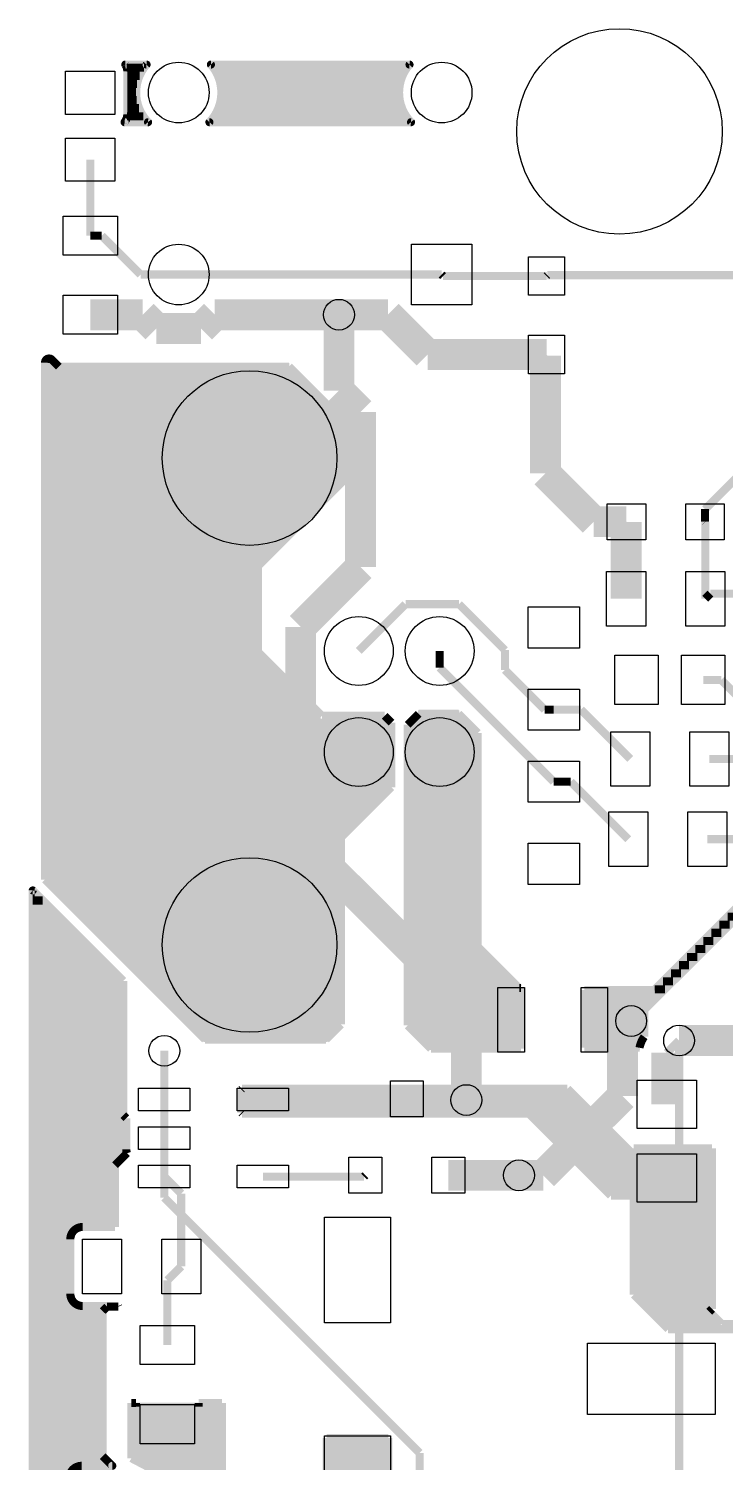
# Model space of a CAD drawing. Extents: x 0.5 to 68.6, y 0 to 53.3.
# Drawn here: x 0.64 to 17.86, y 17.89 to 53.34 of the extents above; entities that cross this region are included whole.
import ezdxf

# ---------------------------------------------------------------- set-up
doc = ezdxf.new("R2010")
doc.units = 0
for name, color, linetype in [('ETCH_BOTTOM', 1, 'CONTINUOUS'), ('ETCH_TOP', 80, 'CONTINUOUS'), ('PAD_BOTTOM', 1, 'CONTINUOUS'), ('PAD_TOP', 80, 'CONTINUOUS')]:
    doc.layers.add(name, color=color, linetype=linetype)

msp = doc.modelspace()

# ---------------------------------------------------------------- linework, layer by layer
at = {"layer": 'ETCH_BOTTOM'}
for points, const_width in [([(8.3058, 46.2661), (8.3058, 44.393104)], 0.762), ([(8.3058, 44.393104), (8.8392, 43.859704)], 0.762), ([(8.8392, 43.859704), (8.8392, 40.026844)], 0.762), ([(8.8392, 40.026844), (7.359904, 38.547548)], 0.762), ([(7.359904, 38.547548), (7.359904, 33.298892)], 0.762), ([(7.359904, 33.298892), (11.4554, 29.203396)], 0.762), ([(11.4554, 29.203396), (11.4554, 26.8478)], 0.762), ([(15.528798, 28.8036), (15.3162, 28.591002)], 0.762), ([(15.3162, 28.591002), (15.3162, 26.9494)], 0.762), ([(16.7132, 14.6558), (16.7132, 28.321)], 0.2032), ([(3.9878, 28.067), (3.9878, 24.4348)], 0.2032), ([(15.3162, 26.9494), (13.35532, 24.98852)], 0.762), ([(13.35532, 24.98852), (12.75588, 24.98852)], 0.762), ([(3.9878, 24.4348), (10.2997, 18.1229)], 0.2032), ([(10.2997, 18.1229), (10.2997, 5.7531)], 0.2032)]:
    msp.add_lwpolyline(points, dxfattribs=dict(at, const_width=const_width))
at = {"layer": 'ETCH_TOP', "const_width": 0.199898}
for points in [[(3.02387, 52.450238, -0.555676), (3.02514, 52.452524)], [(3.072384, 52.2859, 0.143972), (3.02387, 52.450238)], [(3.549142, 52.449984, 0.180522), (3.291586, 51.759866)], [(3.548126, 52.452524, -0.652124), (3.549142, 52.449984)], [(5.140198, 52.449984, -0.652124), (5.141214, 52.452524)], [(5.397754, 51.759866, 0.180522), (5.140198, 52.449984)], [(10.049256, 52.449984, 0.180522), (9.7917, 51.759866)], [(10.04824, 52.452524, -0.652124), (10.049256, 52.449984)], [(3.291586, 51.759866, 0.193981), (3.585972, 51.029616)], [(5.103368, 51.029616, 0.193981), (5.397754, 51.759866)], [(9.7917, 51.759866, 0.193981), (10.086086, 51.029616)], [(3.006852, 51.027076, -0.617165), (3.005836, 51.029616)], [(3.005836, 51.029616, 0.170107), (3.072384, 51.2191)], [(3.585972, 51.029616, -0.672134), (3.584702, 51.027076)], [(5.104638, 51.027076, -0.672134), (5.103368, 51.029616)], [(10.086086, 51.029616, -0.672134), (10.084816, 51.027076)], [(1.039876, 45.084492, -0.668305), (1.210818, 45.155104)], [(0.735076, 32.029654, -0.648928), (0.737616, 32.03067)], [(15.851124, 28.413964, 0.109335), (15.7353, 28.141676)], [(3.049016, 25.6286, 0.080351), (3.06451, 25.532842)], [(1.9685, 23.709884, 0.414214), (1.664716, 23.4061)], [(1.664716, 22.0599, 0.414214), (1.9685, 21.756116)], [(1.9431, 17.804384, 0.414214), (1.639316, 17.5006)], [(2.701798, 17.806924, -0.661856), (2.700782, 17.804384)]]:
    msp.add_lwpolyline(points, format="xyb", dxfattribs=at)
at = {"layer": 'ETCH_TOP'}
for points, const_width in [([(3.02514, 52.452524), (3.548126, 52.452524)], 0.199898), ([(3.059684, 52.373276), (3.488436, 52.373276)], 0.199898), ([(5.141214, 52.452524), (10.04824, 52.452524)], 0.199898), ([(5.200904, 52.373276), (9.98855, 52.373276)], 0.199898), ([(3.072384, 51.2191), (3.072384, 52.2859)], 0.199898), ([(3.072384, 52.173378), (3.375914, 52.173378)], 0.199898), ([(5.313426, 52.173378), (9.876028, 52.173378)], 0.199898), ([(3.072384, 51.97348), (3.31343, 51.97348)], 0.199898), ([(3.072384, 51.773582), (3.291586, 51.773582)], 0.199898), ([(5.37591, 51.97348), (9.813544, 51.97348)], 0.199898), ([(5.397754, 51.773582), (9.7917, 51.773582)], 0.199898), ([(3.072384, 51.573684), (3.308096, 51.573684)], 0.199898), ([(3.072384, 51.373786), (3.364738, 51.373786)], 0.199898), ([(5.324602, 51.373786), (9.864852, 51.373786)], 0.199898), ([(5.381244, 51.573684), (9.80821, 51.573684)], 0.199898), ([(3.584702, 51.027076), (3.006852, 51.027076)], 0.199898), ([(3.069082, 51.173888), (3.46964, 51.173888)], 0.199898), ([(10.084816, 51.027076), (5.104638, 51.027076)], 0.199898), ([(5.2197, 51.173888), (9.969754, 51.173888)], 0.199898), ([(2.159, 50.1015), (2.159, 48.2219)], 0.2032), ([(2.442464, 48.2219), (2.159, 48.2219)], 0.2032), ([(3.404362, 47.260002), (2.442464, 48.2219)], 0.2032), ([(4.34467, 47.260002), (3.404362, 47.260002)], 0.2032), ([(10.844784, 47.260002), (4.34467, 47.260002)], 0.2032), ([(10.879836, 47.22495), (10.844784, 47.260002)], 0.2032), ([(13.4366, 47.22495), (10.879836, 47.22495)], 0.2032), ([(13.4366, 47.22495), (13.45565, 47.244)], 0.2032), ([(13.45565, 47.244), (18.796, 47.244)], 0.2032), ([(2.159, 46.2661), (3.452622, 46.2661)], 0.762), ([(3.452622, 46.2661), (3.79222, 45.926502)], 0.762), ([(4.89712, 45.926502), (5.236718, 46.2661)], 0.762), ([(5.236718, 46.2661), (8.3058, 46.2661)], 0.762), ([(8.3058, 46.2661), (9.513824, 46.2661)], 0.762), ([(9.513824, 46.2661), (10.498074, 45.28185)], 0.762), ([(3.79222, 45.926502), (4.89712, 45.926502)], 0.762), ([(10.498074, 45.28185), (13.4366, 45.28185)], 0.762), ([(13.4366, 45.28185), (13.4112, 45.25645)], 0.762), ([(13.4112, 45.25645), (13.4112, 42.3418)], 0.762), ([(1.039876, 32.299402), (1.039876, 45.084492)], 0.199898), ([(1.039876, 44.97705), (7.078472, 44.97705)], 0.199898), ([(1.101852, 45.176948), (1.178052, 45.176948)], 0.199898), ([(1.210818, 45.155104), (1.380998, 44.984924)], 0.199898), ([(1.380998, 44.984924), (7.070598, 44.984924)], 0.199898), ([(7.070598, 44.984924), (8.459724, 43.595798)], 0.199898), ([(1.039876, 44.777152), (7.27837, 44.777152)], 0.199898), ([(1.039876, 44.577254), (7.478268, 44.577254)], 0.199898), ([(1.039876, 44.377356), (7.678166, 44.377356)], 0.199898), ([(1.039876, 44.177458), (7.878064, 44.177458)], 0.199898), ([(1.039876, 43.97756), (8.077962, 43.97756)], 0.199898), ([(1.039876, 43.777662), (8.27786, 43.777662)], 0.199898), ([(1.039876, 43.577764), (8.459724, 43.577764)], 0.199898), ([(8.459724, 43.595798), (8.459724, 42.205402)], 0.199898), ([(1.039876, 43.377866), (8.459724, 43.377866)], 0.199898), ([(1.039876, 43.177968), (8.459724, 43.177968)], 0.199898), ([(19.177, 43.2816), (17.35455, 41.45915)], 0.2032), ([(1.039876, 42.97807), (8.459724, 42.97807)], 0.199898), ([(1.039876, 42.778172), (8.459724, 42.778172)], 0.199898), ([(1.039876, 42.578274), (8.459724, 42.578274)], 0.199898), ([(13.4112, 42.3418), (14.605, 41.148)], 0.762), ([(1.039876, 42.378376), (8.459724, 42.378376)], 0.199898), ([(1.039876, 42.178478), (8.4328, 42.178478)], 0.199898), ([(8.459724, 42.205402), (6.300724, 40.046402)], 0.199898), ([(1.039876, 41.97858), (8.232902, 41.97858)], 0.199898), ([(1.039876, 41.778682), (8.033004, 41.778682)], 0.199898), ([(1.039876, 41.578784), (7.833106, 41.578784)], 0.199898), ([(1.039876, 41.378886), (7.633208, 41.378886)], 0.199898), ([(14.605, 41.148), (15.41145, 41.148)], 0.762), ([(15.4051, 41.14165), (15.41145, 41.148)], 0.762), ([(15.4051, 39.243), (15.4051, 41.14165)], 0.762), ([(17.35455, 41.45915), (17.35455, 41.148)], 0.2032), ([(1.039876, 41.178988), (7.43331, 41.178988)], 0.199898), ([(17.3609, 41.14165), (17.35455, 41.148)], 0.2032), ([(17.3609, 39.243), (17.3609, 41.14165)], 0.2032), ([(1.039876, 40.97909), (7.233412, 40.97909)], 0.199898), ([(1.039876, 40.779192), (7.033514, 40.779192)], 0.199898), ([(1.039876, 40.579294), (6.833616, 40.579294)], 0.199898), ([(1.039876, 40.379396), (6.633718, 40.379396)], 0.199898), ([(1.039876, 40.179498), (6.43382, 40.179498)], 0.199898), ([(1.039876, 39.9796), (6.300724, 39.9796)], 0.199898), ([(6.300724, 40.046402), (6.300724, 37.931598)], 0.199898), ([(1.039876, 39.779702), (6.300724, 39.779702)], 0.199898), ([(1.039876, 39.579804), (6.300724, 39.579804)], 0.199898), ([(1.039876, 39.379906), (6.300724, 39.379906)], 0.199898), ([(17.3609, 39.243), (17.4879, 39.37)], 0.2032), ([(17.4879, 39.37), (18.6944, 39.37)], 0.2032), ([(1.039876, 39.180008), (6.300724, 39.180008)], 0.199898), ([(1.039876, 38.98011), (6.300724, 38.98011)], 0.199898), ([(8.795004, 37.952934), (9.950704, 39.108634)], 0.2032), ([(9.950704, 39.108634), (11.27379, 39.108634)], 0.2032), ([(11.27379, 39.108634), (12.40917, 37.973254)], 0.2032), ([(1.039876, 38.780212), (6.300724, 38.780212)], 0.199898), ([(1.039876, 38.580314), (6.300724, 38.580314)], 0.199898), ([(1.039876, 38.380416), (6.300724, 38.380416)], 0.199898), ([(1.039876, 38.180518), (6.300724, 38.180518)], 0.199898), ([(1.039876, 37.98062), (6.300724, 37.98062)], 0.199898), ([(6.300724, 37.931598), (7.883398, 36.348924)], 0.199898), ([(10.795, 37.952934), (10.795, 37.540184)], 0.2032), ([(12.40917, 37.973254), (12.40917, 37.485066)], 0.2032), ([(1.039876, 37.780722), (6.4516, 37.780722)], 0.199898), ([(1.039876, 37.580824), (6.651498, 37.580824)], 0.199898), ([(10.795, 37.540184), (13.6144, 34.720784)], 0.2032), ([(12.40917, 37.485066), (13.39342, 36.500816)], 0.2032), ([(1.039876, 37.380926), (6.851396, 37.380926)], 0.199898), ([(1.039876, 37.181028), (7.051294, 37.181028)], 0.199898), ([(17.7546, 37.2364), (17.3101, 37.2364)], 0.2032), ([(18.993104, 35.997896), (17.7546, 37.2364)], 0.2032), ([(1.039876, 36.98113), (7.251192, 36.98113)], 0.199898), ([(1.039876, 36.781232), (7.45109, 36.781232)], 0.199898), ([(1.039876, 36.581334), (7.650988, 36.581334)], 0.199898), ([(13.39342, 36.500816), (13.6144, 36.500816)], 0.2032), ([(13.6144, 36.500816), (14.286484, 36.500816)], 0.2032), ([(14.286484, 36.500816), (15.5067, 35.2806)], 0.2032), ([(1.039876, 36.381436), (7.850886, 36.381436)], 0.199898), ([(1.039876, 36.181538), (9.59993, 36.181538)], 0.199898), ([(7.883398, 36.348924), (9.432798, 36.348924)], 0.199898), ([(9.432798, 36.348924), (9.602216, 36.179252)], 0.199898), ([(9.602216, 36.179252), (9.602216, 34.585148)], 0.199898), ([(10.006076, 36.128198), (10.277602, 36.399724)], 0.199898), ([(10.006076, 28.692602), (10.006076, 36.128198)], 0.199898), ([(10.059416, 36.181538), (11.479784, 36.181538)], 0.199898), ([(10.259314, 36.381436), (11.279886, 36.381436)], 0.199898), ([(10.277602, 36.399724), (11.261598, 36.399724)], 0.199898), ([(11.261598, 36.399724), (11.736324, 35.924998)], 0.199898), ([(1.039876, 35.98164), (9.602216, 35.98164)], 0.199898), ([(1.039876, 35.781742), (9.602216, 35.781742)], 0.199898), ([(10.006076, 35.98164), (11.679682, 35.98164)], 0.199898), ([(10.006076, 35.781742), (11.736324, 35.781742)], 0.199898), ([(11.736324, 35.924998), (11.736324, 30.641798)], 0.199898), ([(1.039876, 35.581844), (9.602216, 35.581844)], 0.199898), ([(1.039876, 35.381946), (9.602216, 35.381946)], 0.199898), ([(10.006076, 35.581844), (11.736324, 35.581844)], 0.199898), ([(10.006076, 35.381946), (11.736324, 35.381946)], 0.199898), ([(1.039876, 35.182048), (9.602216, 35.182048)], 0.199898), ([(10.006076, 35.182048), (11.736324, 35.182048)], 0.199898), ([(17.4625, 35.2806), (18.256758, 35.2806)], 0.2032), ([(1.039876, 34.98215), (9.602216, 34.98215)], 0.199898), ([(1.039876, 34.782252), (9.602216, 34.782252)], 0.199898), ([(10.006076, 34.98215), (11.736324, 34.98215)], 0.199898), ([(10.006076, 34.782252), (11.736324, 34.782252)], 0.199898), ([(13.6144, 34.720784), (14.034516, 34.720784)], 0.2032), ([(14.034516, 34.720784), (15.4559, 33.2994)], 0.2032), ([(1.039876, 34.582354), (9.599422, 34.582354)], 0.199898), ([(1.039876, 34.382456), (9.399524, 34.382456)], 0.199898), ([(9.602216, 34.585148), (8.358124, 33.340802)], 0.199898), ([(10.006076, 34.582354), (11.736324, 34.582354)], 0.199898), ([(10.006076, 34.382456), (11.736324, 34.382456)], 0.199898), ([(1.039876, 34.182558), (9.199626, 34.182558)], 0.199898), ([(1.039876, 33.98266), (8.999728, 33.98266)], 0.199898), ([(10.006076, 34.182558), (11.736324, 34.182558)], 0.199898), ([(10.006076, 33.98266), (11.736324, 33.98266)], 0.199898), ([(1.039876, 33.782762), (8.79983, 33.782762)], 0.199898), ([(1.039876, 33.582864), (8.599932, 33.582864)], 0.199898), ([(10.006076, 33.782762), (11.736324, 33.782762)], 0.199898), ([(10.006076, 33.582864), (11.736324, 33.582864)], 0.199898), ([(1.039876, 33.382966), (8.400034, 33.382966)], 0.199898), ([(8.358124, 33.340802), (8.358124, 28.718002)], 0.199898), ([(10.006076, 33.382966), (11.736324, 33.382966)], 0.199898), ([(17.4117, 33.2994), (18.840704, 33.2994)], 0.2032), ([(1.039876, 33.183068), (8.358124, 33.183068)], 0.199898), ([(1.039876, 32.98317), (8.358124, 32.98317)], 0.199898), ([(10.006076, 33.183068), (11.736324, 33.183068)], 0.199898), ([(10.006076, 32.98317), (11.736324, 32.98317)], 0.199898), ([(1.039876, 32.783272), (8.358124, 32.783272)], 0.199898), ([(1.039876, 32.583374), (8.358124, 32.583374)], 0.199898), ([(10.006076, 32.783272), (11.736324, 32.783272)], 0.199898), ([(10.006076, 32.583374), (11.736324, 32.583374)], 0.199898), ([(1.039876, 32.383476), (8.358124, 32.383476)], 0.199898), ([(4.994402, 28.344876), (1.039876, 32.299402)], 0.199898), ([(1.1557, 32.183578), (8.358124, 32.183578)], 0.199898), ([(10.006076, 32.383476), (11.736324, 32.383476)], 0.199898), ([(10.006076, 32.183578), (11.736324, 32.183578)], 0.199898), ([(0.735076, 16.322802), (0.735076, 32.029654)], 0.199898), ([(0.735076, 31.98368), (0.784606, 31.98368)], 0.199898), ([(0.737616, 32.03067), (2.973324, 29.795216)], 0.199898), ([(1.355598, 31.98368), (8.358124, 31.98368)], 0.199898), ([(10.006076, 31.98368), (11.736324, 31.98368)], 0.199898), ([(0.735076, 31.783782), (0.984504, 31.783782)], 0.199898), ([(0.735076, 31.583884), (1.184402, 31.583884)], 0.199898), ([(1.555496, 31.783782), (8.358124, 31.783782)], 0.199898), ([(1.755394, 31.583884), (8.358124, 31.583884)], 0.199898), ([(10.006076, 31.783782), (11.736324, 31.783782)], 0.199898), ([(10.006076, 31.583884), (11.736324, 31.583884)], 0.199898), ([(18.365724, 31.588202), (15.851124, 29.073602)], 0.199898), ([(16.094202, 29.567124), (18.311876, 31.784798)], 0.199898), ([(0.735076, 31.383986), (1.3843, 31.383986)], 0.199898), ([(0.735076, 31.184088), (1.584198, 31.184088)], 0.199898), ([(1.955292, 31.383986), (8.358124, 31.383986)], 0.199898), ([(2.15519, 31.184088), (8.358124, 31.184088)], 0.199898), ([(10.006076, 31.383986), (11.736324, 31.383986)], 0.199898), ([(10.006076, 31.184088), (11.736324, 31.184088)], 0.199898), ([(17.711166, 31.184088), (17.96161, 31.184088)], 0.199898), ([(17.911064, 31.383986), (18.161508, 31.383986)], 0.199898), ([(0.735076, 30.98419), (1.784096, 30.98419)], 0.199898), ([(0.735076, 30.784292), (1.983994, 30.784292)], 0.199898), ([(2.355088, 30.98419), (8.358124, 30.98419)], 0.199898), ([(2.554986, 30.784292), (8.358124, 30.784292)], 0.199898), ([(10.006076, 30.98419), (11.736324, 30.98419)], 0.199898), ([(10.006076, 30.784292), (11.736324, 30.784292)], 0.199898), ([(17.31137, 30.784292), (17.561814, 30.784292)], 0.199898), ([(17.511268, 30.98419), (17.761712, 30.98419)], 0.199898), ([(0.735076, 30.584394), (2.183892, 30.584394)], 0.199898), ([(2.754884, 30.584394), (8.358124, 30.584394)], 0.199898), ([(10.006076, 30.584394), (11.793728, 30.584394)], 0.199898), ([(11.736324, 30.641798), (12.760198, 29.617924)], 0.199898), ([(17.111472, 30.584394), (17.361916, 30.584394)], 0.199898), ([(0.735076, 30.384496), (2.38379, 30.384496)], 0.199898), ([(0.735076, 30.184598), (2.583688, 30.184598)], 0.199898), ([(2.954782, 30.384496), (8.358124, 30.384496)], 0.199898), ([(3.15468, 30.184598), (8.358124, 30.184598)], 0.199898), ([(10.006076, 30.384496), (11.993626, 30.384496)], 0.199898), ([(10.006076, 30.184598), (12.193524, 30.184598)], 0.199898), ([(16.711676, 30.184598), (16.96212, 30.184598)], 0.199898), ([(16.911574, 30.384496), (17.162018, 30.384496)], 0.199898), ([(0.735076, 29.9847), (2.783586, 29.9847)], 0.199898), ([(0.735076, 29.784802), (2.973324, 29.784802)], 0.199898), ([(2.973324, 29.795216), (2.973324, 26.476198)], 0.199898), ([(3.354578, 29.9847), (8.358124, 29.9847)], 0.199898), ([(3.554476, 29.784802), (8.358124, 29.784802)], 0.199898), ([(10.006076, 29.9847), (12.393422, 29.9847)], 0.199898), ([(10.006076, 29.784802), (12.59332, 29.784802)], 0.199898), ([(16.31188, 29.784802), (16.562324, 29.784802)], 0.199898), ([(16.511778, 29.9847), (16.762222, 29.9847)], 0.199898), ([(0.735076, 29.584904), (2.973324, 29.584904)], 0.199898), ([(0.735076, 29.385006), (2.973324, 29.385006)], 0.199898), ([(3.754374, 29.584904), (8.358124, 29.584904)], 0.199898), ([(3.954272, 29.385006), (8.358124, 29.385006)], 0.199898), ([(10.006076, 29.584904), (12.803124, 29.584904)], 0.199898), ([(10.006076, 29.385006), (12.803124, 29.385006)], 0.199898), ([(12.760198, 29.617924), (12.803124, 29.617924)], 0.199898), ([(12.803124, 29.617924), (12.803124, 28.116276)], 0.199898), ([(14.374876, 28.141676), (14.374876, 29.567124)], 0.199898), ([(14.374876, 29.567124), (16.094202, 29.567124)], 0.199898), ([(14.374876, 29.385006), (16.162528, 29.385006)], 0.199898), ([(16.111982, 29.584904), (16.362426, 29.584904)], 0.199898), ([(0.735076, 29.185108), (2.973324, 29.185108)], 0.199898), ([(0.735076, 28.98521), (2.973324, 28.98521)], 0.199898), ([(4.15417, 29.185108), (8.358124, 29.185108)], 0.199898), ([(4.354068, 28.98521), (8.358124, 28.98521)], 0.199898), ([(10.006076, 29.185108), (12.803124, 29.185108)], 0.199898), ([(10.006076, 28.98521), (12.803124, 28.98521)], 0.199898), ([(14.374876, 29.185108), (15.96263, 29.185108)], 0.199898), ([(14.374876, 28.98521), (15.851124, 28.98521)], 0.199898), ([(15.851124, 29.073602), (15.851124, 28.413964)], 0.199898), ([(0.735076, 28.785312), (2.973324, 28.785312)], 0.199898), ([(4.553966, 28.785312), (8.358124, 28.785312)], 0.199898), ([(8.358124, 28.718002), (7.984998, 28.344876)], 0.199898), ([(10.006076, 28.785312), (12.803124, 28.785312)], 0.199898), ([(10.582402, 28.116276), (10.006076, 28.692602)], 0.199898), ([(14.374876, 28.785312), (15.851124, 28.785312)], 0.199898), ([(18.2245, 28.321), (18.4531, 28.5496)], 0.762), ([(0.735076, 28.585414), (2.973324, 28.585414)], 0.199898), ([(0.735076, 28.385516), (2.973324, 28.385516)], 0.199898), ([(4.753864, 28.585414), (8.225536, 28.585414)], 0.199898), ([(4.953762, 28.385516), (8.025638, 28.385516)], 0.199898), ([(7.984998, 28.344876), (4.994402, 28.344876)], 0.199898), ([(10.113264, 28.585414), (12.803124, 28.585414)], 0.199898), ([(10.313162, 28.385516), (12.803124, 28.385516)], 0.199898), ([(14.374876, 28.585414), (15.851124, 28.585414)], 0.199898), ([(14.374876, 28.385516), (15.83182, 28.385516)], 0.199898), ([(16.4084, 26.741882), (16.4084, 28.0162)], 0.762), ([(16.4084, 28.0162), (16.7132, 28.321)], 0.2032), ([(16.7132, 28.321), (18.2245, 28.321)], 0.762), ([(0.735076, 28.185618), (2.973324, 28.185618)], 0.199898), ([(0.735076, 27.98572), (2.973324, 27.98572)], 0.199898), ([(3.9878, 26.8605), (3.9878, 28.067)], 0.2032), ([(10.51306, 28.185618), (12.803124, 28.185618)], 0.199898), ([(12.803124, 28.116276), (10.582402, 28.116276)], 0.199898), ([(14.374876, 28.185618), (15.744952, 28.185618)], 0.199898), ([(15.7353, 28.141676), (14.374876, 28.141676)], 0.199898), ([(0.735076, 27.785822), (2.973324, 27.785822)], 0.199898), ([(0.735076, 27.585924), (2.973324, 27.585924)], 0.199898), ([(0.735076, 27.386026), (2.973324, 27.386026)], 0.199898), ([(0.735076, 27.186128), (2.973324, 27.186128)], 0.199898), ([(0.735076, 26.98623), (2.973324, 26.98623)], 0.199898), ([(5.891276, 27.111198), (5.908802, 27.128724)], 0.199898), ([(5.891276, 26.533602), (5.891276, 27.111198)], 0.199898), ([(5.891276, 26.98623), (14.096492, 26.98623)], 0.199898), ([(5.908802, 27.128724), (13.953998, 27.128724)], 0.199898), ([(13.953998, 27.128724), (15.554198, 25.528524)], 0.199898), ([(0.735076, 26.786332), (2.973324, 26.786332)], 0.199898), ([(0.735076, 26.586434), (2.973324, 26.586434)], 0.199898), ([(5.891276, 26.786332), (14.29639, 26.786332)], 0.199898), ([(5.891276, 26.586434), (14.496288, 26.586434)], 0.199898), ([(5.908802, 26.516076), (5.891276, 26.533602)], 0.199898), ([(12.995402, 26.516076), (5.908802, 26.516076)], 0.199898), ([(15.027402, 24.484076), (12.995402, 26.516076)], 0.199898), ([(0.735076, 26.386536), (3.049016, 26.386536)], 0.199898), ([(0.735076, 26.186638), (3.049016, 26.186638)], 0.199898), ([(2.973324, 26.476198), (3.049016, 26.400506)], 0.199898), ([(3.049016, 26.400506), (3.049016, 25.6286)], 0.199898), ([(13.124942, 26.386536), (14.696186, 26.386536)], 0.199898), ([(13.32484, 26.186638), (14.896084, 26.186638)], 0.199898), ([(0.735076, 25.98674), (3.049016, 25.98674)], 0.199898), ([(0.735076, 25.786842), (3.049016, 25.786842)], 0.199898), ([(13.524738, 25.98674), (15.095982, 25.98674)], 0.199898), ([(13.724636, 25.786842), (15.29588, 25.786842)], 0.199898), ([(0.735076, 25.586944), (3.05181, 25.586944)], 0.199898), ([(3.06451, 25.532842), (2.770124, 25.238202)], 0.199898), ([(13.924534, 25.586944), (15.495778, 25.586944)], 0.199898), ([(15.554198, 25.528524), (17.451324, 25.528524)], 0.199898), ([(15.594076, 22.037802), (15.594076, 25.655524)], 0.199898), ([(15.594076, 25.655524), (17.527524, 25.655524)], 0.199898), ([(15.594076, 25.586944), (17.527524, 25.586944)], 0.199898), ([(17.451324, 25.528524), (17.451324, 24.484076)], 0.199898), ([(17.527524, 25.655524), (17.527524, 21.682202)], 0.199898), ([(0.735076, 25.387046), (2.918714, 25.387046)], 0.199898), ([(0.735076, 25.187148), (2.770124, 25.187148)], 0.199898), ([(2.770124, 25.238202), (2.770124, 23.709884)], 0.199898), ([(11.00709, 24.98852), (12.75588, 24.98852)], 0.762), ([(14.124432, 25.387046), (17.451324, 25.387046)], 0.199898), ([(14.32433, 25.187148), (17.451324, 25.187148)], 0.199898), ([(15.594076, 25.387046), (17.527524, 25.387046)], 0.199898), ([(15.594076, 25.187148), (17.527524, 25.187148)], 0.199898), ([(0.735076, 24.98725), (2.770124, 24.98725)], 0.199898), ([(0.735076, 24.787352), (2.770124, 24.787352)], 0.199898), ([(4.4069, 24.5364), (3.9878, 24.9555)], 0.2032), ([(6.4262, 24.9555), (8.92429, 24.9555)], 0.2032), ([(8.92429, 24.9555), (8.95731, 24.98852)], 0.2032), ([(14.524228, 24.98725), (17.451324, 24.98725)], 0.199898), ([(14.724126, 24.787352), (17.451324, 24.787352)], 0.199898), ([(15.594076, 24.98725), (17.527524, 24.98725)], 0.199898), ([(15.594076, 24.787352), (17.527524, 24.787352)], 0.199898), ([(0.735076, 24.587454), (2.770124, 24.587454)], 0.199898), ([(0.735076, 24.387556), (2.770124, 24.387556)], 0.199898), ([(4.4069, 22.733), (4.4069, 24.5364)], 0.2032), ([(14.924024, 24.587454), (17.451324, 24.587454)], 0.199898), ([(17.451324, 24.484076), (15.027402, 24.484076)], 0.199898), ([(15.594076, 24.587454), (17.527524, 24.587454)], 0.199898), ([(15.594076, 24.387556), (17.527524, 24.387556)], 0.199898), ([(0.735076, 24.187658), (2.770124, 24.187658)], 0.199898), ([(15.594076, 24.187658), (17.527524, 24.187658)], 0.199898), ([(0.735076, 23.98776), (2.770124, 23.98776)], 0.199898), ([(0.735076, 23.787862), (2.770124, 23.787862)], 0.199898), ([(2.770124, 23.709884), (1.9685, 23.709884)], 0.199898), ([(15.594076, 23.98776), (17.527524, 23.98776)], 0.199898), ([(15.594076, 23.787862), (17.527524, 23.787862)], 0.199898), ([(0.735076, 23.587964), (1.725168, 23.587964)], 0.199898), ([(0.735076, 23.388066), (1.664716, 23.388066)], 0.199898), ([(1.664716, 23.4061), (1.664716, 22.0599)], 0.199898), ([(15.594076, 23.587964), (17.527524, 23.587964)], 0.199898), ([(15.594076, 23.388066), (17.527524, 23.388066)], 0.199898), ([(0.735076, 23.188168), (1.664716, 23.188168)], 0.199898), ([(0.735076, 22.98827), (1.664716, 22.98827)], 0.199898), ([(15.594076, 23.188168), (17.527524, 23.188168)], 0.199898), ([(15.594076, 22.98827), (17.527524, 22.98827)], 0.199898), ([(0.735076, 22.788372), (1.664716, 22.788372)], 0.199898), ([(0.735076, 22.588474), (1.664716, 22.588474)], 0.199898), ([(4.064, 22.3901), (4.4069, 22.733)], 0.2032), ([(15.594076, 22.788372), (17.527524, 22.788372)], 0.199898), ([(15.594076, 22.588474), (17.527524, 22.588474)], 0.199898), ([(0.735076, 22.388576), (1.664716, 22.388576)], 0.199898), ([(4.064, 20.7899), (4.064, 22.3901)], 0.2032), ([(15.594076, 22.388576), (17.527524, 22.388576)], 0.199898), ([(0.735076, 22.188678), (1.664716, 22.188678)], 0.199898), ([(0.735076, 21.98878), (1.673098, 21.98878)], 0.199898), ([(15.594076, 22.188678), (17.527524, 22.188678)], 0.199898), ([(16.449802, 21.182076), (15.594076, 22.037802)], 0.199898), ([(15.643098, 21.98878), (17.527524, 21.98878)], 0.199898), ([(0.735076, 21.788882), (1.831086, 21.788882)], 0.199898), ([(0.735076, 21.588984), (2.465324, 21.588984)], 0.199898), ([(1.9685, 21.756116), (2.847848, 21.756116)], 0.199898), ([(2.574798, 21.740876), (2.465324, 21.631402)], 0.199898), ([(2.465324, 21.631402), (2.465324, 18.043398)], 0.199898), ([(2.854198, 21.740876), (2.574798, 21.740876)], 0.199898), ([(2.847848, 21.756116), (2.854198, 21.740876)], 0.199898), ([(15.842996, 21.788882), (17.527524, 21.788882)], 0.199898), ([(16.042894, 21.588984), (17.487138, 21.588984)], 0.199898), ([(17.527524, 21.682202), (17.460722, 21.6154)], 0.199898), ([(17.460722, 21.6154), (17.763998, 21.312124)], 0.199898), ([(0.735076, 21.389086), (2.465324, 21.389086)], 0.199898), ([(0.735076, 21.189188), (2.465324, 21.189188)], 0.199898), ([(16.242792, 21.389086), (17.687036, 21.389086)], 0.199898), ([(16.44269, 21.189188), (26.036524, 21.189188)], 0.199898), ([(18.151602, 21.182076), (16.449802, 21.182076)], 0.199898), ([(17.763998, 21.312124), (26.036524, 21.312124)], 0.199898), ([(0.735076, 20.98929), (2.465324, 20.98929)], 0.199898), ([(0.735076, 20.789392), (2.465324, 20.789392)], 0.199898), ([(0.735076, 20.589494), (2.465324, 20.589494)], 0.199898), ([(0.735076, 20.389596), (2.465324, 20.389596)], 0.199898), ([(0.735076, 20.189698), (2.465324, 20.189698)], 0.199898), ([(0.735076, 19.9898), (2.465324, 19.9898)], 0.199898), ([(0.735076, 19.789902), (2.465324, 19.789902)], 0.199898), ([(0.735076, 19.590004), (2.465324, 19.590004)], 0.199898), ([(0.735076, 19.390106), (2.465324, 19.390106)], 0.199898), ([(0.735076, 19.190208), (2.465324, 19.190208)], 0.199898), ([(3.173476, 17.992852), (3.173476, 19.356324)], 0.199898), ([(3.173476, 19.356324), (3.290316, 19.356324)], 0.199898), ([(3.173476, 19.190208), (5.411216, 19.190208)], 0.199898), ([(3.290316, 19.356324), (3.290316, 19.266916)], 0.199898), ([(3.290316, 19.266916), (4.837684, 19.266916)], 0.199898), ([(4.837684, 19.266916), (4.837684, 19.356324)], 0.199898), ([(4.837684, 19.356324), (5.411216, 19.356324)], 0.199898), ([(5.411216, 19.356324), (5.411216, 16.587216)], 0.199898), ([(0.735076, 18.99031), (2.465324, 18.99031)], 0.199898), ([(0.735076, 18.790412), (2.465324, 18.790412)], 0.199898), ([(3.173476, 18.99031), (5.411216, 18.99031)], 0.199898), ([(3.173476, 18.790412), (5.411216, 18.790412)], 0.199898), ([(0.735076, 18.590514), (2.465324, 18.590514)], 0.199898), ([(0.735076, 18.390616), (2.465324, 18.390616)], 0.199898), ([(3.173476, 18.590514), (5.411216, 18.590514)], 0.199898), ([(3.173476, 18.390616), (5.411216, 18.390616)], 0.199898), ([(7.999984, 16.587216), (7.999984, 18.492216)], 0.199898), ([(7.999984, 18.492216), (9.526016, 18.492216)], 0.199898), ([(7.999984, 18.390616), (9.526016, 18.390616)], 0.199898), ([(9.526016, 18.492216), (9.526016, 16.587216)], 0.199898), ([(0.735076, 18.190718), (2.465324, 18.190718)], 0.199898), ([(0.735076, 17.99082), (2.517902, 17.99082)], 0.199898), ([(2.465324, 18.043398), (2.701798, 17.806924)], 0.199898), ([(3.173476, 18.190718), (5.411216, 18.190718)], 0.199898), ([(3.656076, 17.738852), (3.173476, 17.992852)], 0.199898), ([(3.17754, 17.99082), (5.411216, 17.99082)], 0.199898), ([(7.999984, 18.190718), (9.526016, 18.190718)], 0.199898), ([(7.999984, 17.99082), (9.526016, 17.99082)], 0.199898), ([(0.735076, 17.790922), (1.853438, 17.790922)], 0.199898), ([(2.700782, 17.804384), (1.9431, 17.804384)], 0.199898), ([(3.55727, 17.790922), (5.411216, 17.790922)], 0.199898), ([(7.999984, 17.790922), (9.526016, 17.790922)], 0.199898)]:
    msp.add_lwpolyline(points, dxfattribs=dict(at, const_width=const_width))
at = {"layer": 'PAD_BOTTOM'}
msp.add_lwpolyline([(11.594084, 48.009302), (11.594084, 46.510702), (10.095484, 46.510702), (10.095484, 48.009302)], close=True, dxfattribs=at)
for centre, radius in [((15.24, 50.8), 2.54), ((4.34467, 51.759866), 0.7493), ((10.844784, 51.759866), 0.7493), ((4.34467, 47.260002), 0.7493), ((8.3058, 46.2661), 0.381), ((6.096, 42.723054), 2.159), ((8.795004, 37.952934), 0.8509), ((10.795, 37.952934), 0.8509), ((8.795004, 35.453066), 0.8509), ((10.795, 35.453066), 0.8509), ((6.096, 30.682946), 2.159), ((15.528798, 28.8036), 0.381), ((3.9878, 28.067), 0.381), ((16.7132, 28.321), 0.381), ((11.4554, 26.8478), 0.381), ((12.75588, 24.98852), 0.381)]:
    msp.add_circle(centre, radius, dxfattribs=at)
at = {"layer": 'PAD_TOP'}
for points in [[(2.7686, 51.2191), (1.5494, 51.2191), (1.5494, 52.2859), (2.7686, 52.2859)], [(2.7686, 49.5681), (1.5494, 49.5681), (1.5494, 50.6349), (2.7686, 50.6349)], [(2.8321, 47.7393), (1.4859, 47.7393), (1.4859, 48.7045), (2.8321, 48.7045)], [(11.594084, 48.009302), (11.594084, 46.510702), (10.095484, 46.510702), (10.095484, 48.009302)], [(12.9921, 47.7012), (13.8811, 47.7012), (13.8811, 46.7487), (12.9921, 46.7487)], [(2.8321, 45.7835), (1.4859, 45.7835), (1.4859, 46.7487), (2.8321, 46.7487)], [(12.9921, 45.7581), (13.8811, 45.7581), (13.8811, 44.8056), (12.9921, 44.8056)], [(15.8877, 41.5925), (15.8877, 40.7035), (14.9352, 40.7035), (14.9352, 41.5925)], [(17.8308, 41.5925), (17.8308, 40.7035), (16.8783, 40.7035), (16.8783, 41.5925)], [(14.9225, 38.5699), (14.9225, 39.9161), (15.8877, 39.9161), (15.8877, 38.5699)], [(16.8783, 38.5699), (16.8783, 39.9161), (17.8435, 39.9161), (17.8435, 38.5699)], [(14.2494, 38.020752), (12.9794, 38.020752), (12.9794, 39.040816), (14.2494, 39.040816)], [(16.1925, 37.846), (16.1925, 36.6268), (15.1257, 36.6268), (15.1257, 37.846)], [(17.8435, 37.846), (17.8435, 36.6268), (16.7767, 36.6268), (16.7767, 37.846)], [(14.2494, 35.990784), (12.9794, 35.990784), (12.9794, 37.010848), (14.2494, 37.010848)], [(15.0241, 34.6075), (15.0241, 35.9537), (15.9893, 35.9537), (15.9893, 34.6075)], [(16.9799, 34.6075), (16.9799, 35.9537), (17.9451, 35.9537), (17.9451, 34.6075)], [(12.9794, 35.230816), (14.2494, 35.230816), (14.2494, 34.210752), (12.9794, 34.210752)], [(14.9733, 32.6263), (14.9733, 33.9725), (15.9385, 33.9725), (15.9385, 32.6263)], [(16.9291, 32.6263), (16.9291, 33.9725), (17.8943, 33.9725), (17.8943, 32.6263)], [(12.9794, 33.200848), (14.2494, 33.200848), (14.2494, 32.180784), (12.9794, 32.180784)], [(12.233402, 28.0289), (12.233402, 29.628846), (12.888976, 29.628846), (12.888976, 28.0289)], [(14.28877, 28.0289), (14.28877, 29.628846), (14.944344, 29.628846), (14.944344, 28.0289)], [(9.5758, 26.43378), (9.5758, 27.32278), (10.3886, 27.32278), (10.3886, 26.43378)], [(17.143349, 26.141934), (15.673451, 26.141934), (15.673451, 27.34183), (17.143349, 27.34183)], [(3.3528, 26.5811), (3.3528, 27.1399), (4.6228, 27.1399), (4.6228, 26.5811)], [(5.7912, 26.5811), (5.7912, 27.1399), (7.0612, 27.1399), (7.0612, 26.5811)], [(3.3528, 25.6286), (3.3528, 26.1874), (4.6228, 26.1874), (4.6228, 25.6286)], [(3.3528, 24.6761), (3.3528, 25.2349), (4.6228, 25.2349), (4.6228, 24.6761)], [(5.7912, 24.6761), (5.7912, 25.2349), (7.0612, 25.2349), (7.0612, 24.6761)], [(8.55091, 24.54402), (8.55091, 25.43302), (9.36371, 25.43302), (9.36371, 24.54402)], [(10.60069, 24.54402), (10.60069, 25.43302), (11.41349, 25.43302), (11.41349, 24.54402)], [(17.143349, 24.32177), (15.673451, 24.32177), (15.673451, 25.521666), (17.143349, 25.521666)], [(9.5758, 21.336), (7.9502, 21.336), (7.9502, 23.9522), (9.5758, 23.9522)], [(2.9337, 23.4061), (2.9337, 22.0599), (1.9685, 22.0599), (1.9685, 23.4061)], [(4.8895, 23.4061), (4.8895, 22.0599), (3.9243, 22.0599), (3.9243, 23.4061)], [(4.7371, 20.3073), (3.3909, 20.3073), (3.3909, 21.2725), (4.7371, 21.2725)], [(14.4526, 19.0754), (14.4526, 20.8407), (17.6022, 20.8407), (17.6022, 19.0754)], [(4.7371, 18.3515), (3.3909, 18.3515), (3.3909, 19.3167), (4.7371, 19.3167)], [(9.5758, 15.9258), (7.9502, 15.9258), (7.9502, 18.542), (9.5758, 18.542)]]:
    msp.add_lwpolyline(points, close=True, dxfattribs=at)
for centre, radius in [((15.24, 50.8), 2.54), ((4.34467, 51.759866), 0.7493), ((10.844784, 51.759866), 0.7493), ((4.34467, 47.260002), 0.7493), ((8.3058, 46.2661), 0.381), ((6.096, 42.723054), 2.159), ((8.795004, 37.952934), 0.8509), ((10.795, 37.952934), 0.8509), ((8.795004, 35.453066), 0.8509), ((10.795, 35.453066), 0.8509), ((6.096, 30.682946), 2.159), ((15.528798, 28.8036), 0.381), ((3.9878, 28.067), 0.381), ((16.7132, 28.321), 0.381), ((11.4554, 26.8478), 0.381), ((12.75588, 24.98852), 0.381)]:
    msp.add_circle(centre, radius, dxfattribs=at)

doc.saveas('drawing.dxf')
